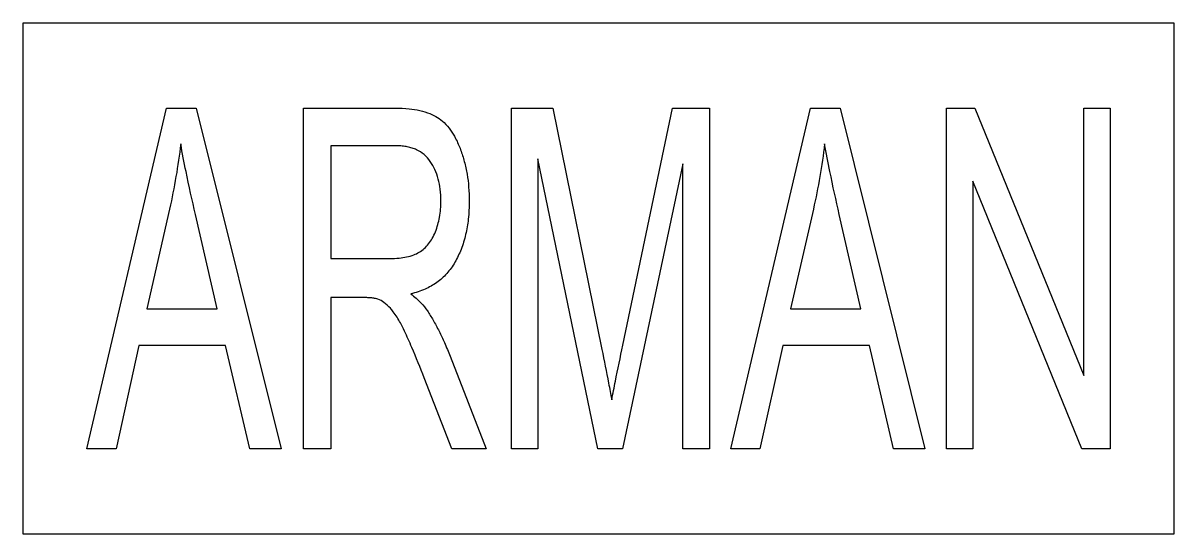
# Model space of a CAD drawing. Header units: metres. Extents: x 1244 to 1694, y -1441 to -1241.
import ezdxf

# ---------------------------------------------------------------- set-up
doc = ezdxf.new("R2010")
doc.units = ezdxf.units.M

msp = doc.modelspace()

# ---------------------------------------------------------------- linework, layer by layer
at = {"color": 7}
for points in [[(1244.417785, -1440.88442), (1244.417785, -1240.88442), (1694.417785, -1240.88442), (1694.417785, -1440.88442), (1244.417785, -1440.88442)], [(1269.417785, -1407.551087), (1300.559319, -1274.217753), (1312.119852, -1274.217753), (1345.307988, -1407.551087), (1333.083691, -1407.551087), (1323.625073, -1367.169095), (1289.717861, -1367.169095), (1280.812378, -1407.551087), (1269.417785, -1407.551087)], [(1521.149791, -1407.551087), (1552.291324, -1274.217753), (1563.851858, -1274.217753), (1597.039993, -1407.551087), (1584.815697, -1407.551087), (1575.357078, -1367.169095), (1541.449867, -1367.169095), (1532.544384, -1407.551087), (1521.149791, -1407.551087)], [(1605.530625, -1407.551087), (1605.530625, -1274.217753), (1616.538023, -1274.217753), (1659.129463, -1378.901701), (1659.129463, -1274.217753), (1669.417785, -1274.217753), (1669.417785, -1407.551087), (1658.410387, -1407.551087), (1615.818947, -1302.776189), (1615.818947, -1407.551087), (1605.530625, -1407.551087)]]:
    msp.add_lwpolyline(points, close=True, dxfattribs=at)
for points in [[(1354.04753, -1407.551087), (1354.04753, -1274.217753), (1390.001343, -1274.217753, -0.023763), (1395.394109, -1274.474192, -0.030558), (1399.542932, -1275.127258, -0.03934), (1403.535601, -1276.344264, -0.049595), (1406.484784, -1277.855771, -0.052565), (1409.065077, -1279.884453, -0.045021), (1411.559803, -1282.789832, -0.036735), (1413.561737, -1286.083976, -0.029358), (1415.500894, -1290.497881, -0.024204), (1416.960987, -1295.105971, -0.023037), (1418.031489, -1300.070414, -0.021593), (1418.655657, -1305.113709, -0.019992), (1418.875021, -1310.597926, -0.026612), (1418.499478, -1317.648787, -0.030765), (1417.478353, -1323.672051, -0.034818), (1415.683139, -1329.49503, -0.038137), (1413.288351, -1334.51789, -0.052017), (1410.060571, -1338.99099, -0.055034), (1406.180559, -1342.476053, -0.053026), (1401.635127, -1345.054004, -0.046962), (1396.030521, -1346.887149, -0.032389), (1400.031196, -1350.492231, -0.044616), (1402.502207, -1353.52653, -0.016143), (1404.734154, -1357.142505, -0.013843), (1407.079404, -1361.507431, -0.011933), (1409.19769, -1365.989635, -0.010348), (1411.40769, -1371.261864), (1425.512648, -1407.551087), (1412.016139, -1407.551087), (1401.285309, -1379.811205, 0.00641), (1396.431993, -1367.871579, 0.011716), (1393.541411, -1361.439218, 0.01119), (1391.950912, -1358.293704, 0.0151), (1390.651277, -1356.027667, 0.021296), (1389.193917, -1353.867504, 0.031674), (1388.065368, -1352.526075, 0.047482), (1385.498789, -1350.253904, 0.06197), (1383.197775, -1348.979009, 0.034937), (1382.270308, -1348.726567, 0.022436), (1380.791635, -1348.501519, 0.015399), (1379.295715, -1348.388546, 0.011146), (1377.223911, -1348.342356), (1364.77836, -1348.342356), (1364.77836, -1407.551087), (1354.04753, -1407.551087)], [(1435.386118, -1407.551087), (1435.386118, -1274.217753), (1451.537677, -1274.217753), (1470.731482, -1368.624302, -0.001237), (1473.353871, -1381.818437, -0.002497), (1474.603431, -1388.360546, -0.002843), (1476.027568, -1381.092729, -0.001462), (1478.917889, -1366.987194), (1498.332948, -1274.217753), (1512.769787, -1274.217753), (1512.769787, -1407.551087), (1502.426151, -1407.551087), (1502.426151, -1295.954907), (1478.862575, -1407.551087), (1469.182702, -1407.551087), (1445.729753, -1294.044948), (1445.729753, -1407.551087), (1435.386118, -1407.551087)], [(1292.81542, -1352.798927), (1320.306259, -1352.798927), (1311.843285, -1315.873051, -0.005262), (1308.14948, -1299.011274, -0.008272), (1306.090674, -1288.22412, -0.012437), (1304.22516, -1300.993804, -0.012403), (1301.720903, -1313.690241), (1292.81542, -1352.798927)], [(1364.77836, -1333.062683), (1387.844114, -1333.062683, 0.023351), (1391.504416, -1332.891644, 0.029232), (1394.398771, -1332.448768, 0.036486), (1397.196785, -1331.634414, 0.044606), (1399.349334, -1330.607021, 0.045165), (1401.277221, -1329.169174, 0.043131), (1403.000029, -1327.332806, 0.038957), (1404.404283, -1325.232881, 0.033785), (1405.65508, -1322.603383, 0.0483), (1407.246218, -1316.949222, 0.044477), (1407.812309, -1310.597926, 0.030348), (1407.527283, -1305.906346, 0.035674), (1406.761351, -1301.980373, 0.0407), (1405.412251, -1298.230401, 0.044327), (1403.608478, -1295.045402, 0.066985), (1401.213324, -1292.377004, 0.068111), (1398.243063, -1290.475143, 0.031466), (1396.562302, -1289.822068, 0.028706), (1394.647682, -1289.332578, 0.025643), (1392.688063, -1289.053175, 0.022591), (1390.443851, -1288.951723), (1364.77836, -1288.951723), (1364.77836, -1333.062683)], [(1544.547426, -1352.798927), (1572.038265, -1352.798927), (1563.57529, -1315.873051, -0.005262), (1559.881486, -1299.011274, -0.008272), (1557.82268, -1288.22412, -0.012437), (1555.957165, -1300.993804, -0.012403), (1553.452909, -1313.690241), (1544.547426, -1352.798927)]]:
    msp.add_lwpolyline(points, format="xyb", close=True, dxfattribs=at)

doc.saveas('drawing.dxf')
